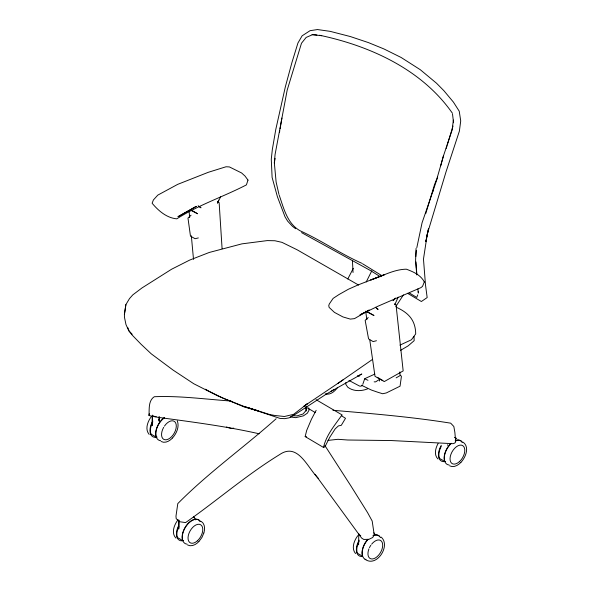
<?xml version="1.0" encoding="UTF-8"?>
<svg xmlns="http://www.w3.org/2000/svg" width="591" height="591" viewBox="0 0 591 591"><rect width="100%" height="100%" fill="white"/><g stroke="black" fill="none" stroke-linecap="round" stroke-linejoin="round"><path stroke-width="0.89" d="M418.302 293.143L418.317 291.341M152.242 425.106L152.36 415.466M152.219 425.66L152.36 415.591M178.696 529.122L178.829 519.977M358.611 544.821L358.767 533.754A3.383 1.95 0 0 0 360.746 535.527M416.057 248.419L415.591 260.424L416.744 274.911M345.853 382.584L345.75 384.239L347.737 387.179C353.352 391.515 361.204 391.382 367.572 388.871M278.982 194.454L276.123 182.072L274.342 162.88L275.074 154.51L287.16 90.194L301.491 43.224L306.16 37.418L312.573 34.677L316.902 35.017M453.356 120.076L452.152 129.917L443.634 155.367L436.993 178.445L434.584 184.436L425.712 213.691M362.771 384.364L364.721 378.698L374.79 374.103M343.186 379.791L303.981 406.209L307.497 403.623L293.609 414.335L284.419 416.5L274.926 415.495L269.607 414.49L244.438 406.571L258.74 411.026L244.275 406.985L217.806 395.904L193.811 383.773L173.06 370.069L151.252 353.832L141.05 344.228L132.325 335.237L128.794 330.761L125.986 324.592L124.479 317.374L124.398 314.538L125.883 304.624L129.466 298.632L132.798 294.872L141.995 287.935L171.589 269.23L189.652 260.099L209.28 252.453L241.904 243.861L267.272 240.596L274.926 240.751L281.959 242.347L297.184 249.816L358.626 285.084M124.398 314.538L125.883 304.624M453.031 126.016L447.232 144.994M153.202 416.552L149.006 415.48L149.294 413.744M274.342 162.88L275.096 158.395M279.491 132.399L279.794 130.604M280.09 128.816L281.907 118.052M416.3 250.377L415.835 256.59M416.81 247.74L422.055 222.822L432.361 192.858M425.742 241.601L426.096 239.88M426.451 238.166L428.549 228.591L425.756 241.586M323.506 447.446C326.188 435.272 334.462 425.675 341.413 415.717L345.513 418.31L341.295 425.313L338.444 425.889L335.208 428.83L329.712 437.37L324.917 446.84L323.506 447.446L305.163 436.579L306.67 430.47L311.435 419.27L316.17 410.317M203.888 532.883C205.092 529.048 205.033 523.759 201.228 521.395M440.709 165.768L443.486 155.596M446.168 148.444L446.966 145.859M433.476 189.364L432.656 192.001L437.658 177.145M203.843 533.023L201.893 537.507L198.982 541.437M217.724 202.698L218.618 200.113M417.734 294.85L416.758 297.436L409.474 293.04M394.788 304.69L398.186 297.14M371.865 270.715L366.206 281.981M217.436 203.274L220.635 196.796M347.781 278.974L353.307 268.336M438.116 443.464C435.552 447.993 433.683 454.878 437.953 458.963M395.889 306.411L403.431 294.887M332.881 410.272C372.227 413.67 411.676 416.899 450.689 423.171L453.836 426.495L454.863 432.353L455.691 441.743L454.775 443.051L453.016 443.686L391.397 440.554L347.737 440.007L337.949 439.305L327.939 440.406M151.481 416.433C147.765 421.22 144.647 429.162 149.161 434.407M177.957 519.895C174.197 524.712 170.962 533.052 175.941 538.113M337.638 387.364C334.949 391.264 330.251 395.409 325.183 393.85M357.873 535.594C354.164 540.381 351.047 548.322 355.553 553.568M394.729 298.699L393.067 300.723L395.379 298.019M276.13 418.753C243.898 447.461 208.18 472.837 177.795 503.591L175.97 516.209L176.214 518.728L179.93 521.772L185.604 522.599C217.237 500.385 246.691 474.839 279.602 454.597C298.167 441.809 307.719 468.375 318.438 478.429M172.506 437.975C176.524 433.513 179.531 426.857 177.33 420.881M461.002 462.28C465.619 457.382 469.771 447.247 463.241 442.238M172.402 438.086C169.691 441.041 165.081 443.634 161.129 441.521M198.879 541.548C196.168 544.51 191.558 547.103 187.606 544.991M460.899 462.391C458.18 465.353 453.57 467.946 449.625 465.834M341.413 415.717L342.182 414.978L316.037 399.656M191.048 215.235L187.975 218.057L190.472 236.141L195.074 238.712L198.347 237.922M368.223 317.552L365.164 320.352L368.562 338.879L373.106 341.583L376.467 340.734M372.544 359.387L337.609 383.611M400.587 350.337L408.204 345.824L414.173 340.66L414.003 336.434M396.14 377.856L400.085 375.58L399.871 371.909M359.468 375.145L361.818 374.014L326.55 393.938L296.084 413.84L289.095 417.859L284.714 418.664L279.994 418.406L249.173 408.13M379.548 379.37L375.595 381.875L374.147 381.845M362.431 385.465L360.791 386.211L359.476 386.034L348.941 380.427M399.885 345.151L411.447 339.781L415.702 333.908C415.525 320.1 408.344 312.75 396.591 307.379M233.733 428.135L231.406 428.482L226.405 426.99M357.991 375.846L359.616 375.876L357.791 375.654M292.006 415.739L296.992 415.879L303.072 413.988L306.249 410.243L305.813 407.827M231.103 401.03C205.572 399.287 179.812 395.63 154.273 396.731C148.193 400.683 149.383 409.142 149.006 415.48M305.163 436.579L306.515 436.734M312.048 34.61L321.726 35.726M290.351 416.973L295.707 417.66L303.412 415.85L307.379 413.161L309.019 410.176L308.709 407.82M154.812 416.884C189.704 421.671 224.765 425.993 259.161 433.787M319.495 35.224C370.269 45.95 421.915 69.516 452.344 113.132M244.223 406.505L223.568 398.43L210.012 391.73M364.736 378.905L367.994 380.286M361.729 263.239C340.49 253.775 321.29 240.404 300.125 230.785C287.211 223.605 283.702 208.224 279.262 195.296M361.456 385.243L371.281 389.994L377.767 392.239L382.68 393.746L386.307 392.941L400.055 386.189L401.415 376.452L400.58 375.233M190.383 210.078L197.608 213.757L192.415 210.699M376.519 308.546L378.151 309.381L375.411 307.276M365.659 311.176L374 315.513L366.981 311.538M301.521 232.595L370.417 270.523L380.308 276.691M205.402 389.196L209.214 391.338M217.591 201.738L219.143 202.632L222.09 248.7M377.294 377.324L382.872 380.545M365.016 559.234C376.578 567.981 391.094 545.552 381.143 537.093M150.941 434.067L156.201 437.111M394.485 303.892L396.029 304.793L403.165 370.919L384.261 381.579L375.004 376.312L369.752 339.795M305.71 406.933L315.173 412.496M382.059 275.768L362.475 263.704M407.576 293.313L421.376 301.513L427.167 297.569L425.49 284.847L423.474 259.08L427.33 233.859L446.02 171.878L459.392 131.076L460.721 120.904L459.229 111.189L453.415 102.103L443.871 90.674L436.535 83.242L420.304 69.723L401.171 57.504L383.869 48.913L368.452 42.611L350.352 36.553L330.17 31.353L317.493 29.55L310.068 30.68L302.119 35.822L297.938 43.01L291.939 62.491L285.313 86.973L275.812 129.318L272.34 149.442L271.276 159.267L272.104 177.411L277.423 196.773L285.002 216.779L287.61 221.093L292.53 226.383L295.633 228.739M198.753 206.355L201.021 207.81L198.133 205.742M132.148 334.218L129.126 331.063L127.656 327.362M158.654 419.669L159.038 420.297M315.047 474.278L361.596 538.039L363.738 539.435L368.939 539.324L372.722 537.5L374.236 534.789L372.175 521.018L367.536 512.545L351.061 486.194L324.902 445.562M447.586 444.742L447.69 445.363M452.507 113.945L453.563 122.751M455.41 439.977L455.691 441.743M365.689 311.494L366.871 319.709M189.09 211.186L189.674 217.554M191.336 235.743L193.508 259.383M416.337 268.159L415.916 261.953M416.492 269.924L416.877 274.35M417.896 288.91L418.184 292.405M379.363 378.314L379.525 381.069M352.428 260.542L353.049 272.481M306.086 406.49L306.16 411.026M159.156 417.135L159.193 421.22M159.149 416.507L159.193 421.051M362.313 556.478A13.623 7.86 -60 0 1 359.188 540.144M371.628 544.208A10.439 6.028 -60 0 1 382.584 543.779A10.439 6.028 -60 0 1 374.037 558.591A10.439 6.028 -60 0 1 368.932 548.884M369.464 547.65A10.439 6.028 -60 0 1 370.83 545.294M373.084 535.69A13.623 7.86 -60 0 1 379.466 536.259M365.962 559.647A13.623 7.86 -60 0 1 368.141 539.295M373.793 532.838A13.623 7.86 -60.1 0 1 374.797 533.954M359.077 541.26A13.623 7.86 -60.1 0 0 357.348 553.213L362.593 556.271A13.623 7.853 -60.2 0 1 367.794 539.332M373.172 535.409A13.623 7.853 -60.2 0 1 379.592 536.399M379.688 536.502A13.623 7.853 -60.2 0 1 380.043 536.983M380.264 537.33A13.623 7.853 -60.2 0 1 380.397 537.581M157.11 437.096A13.623 7.86 -60 0 1 152.796 420.984M164.431 426.133A10.439 6.028 -60 0 1 176.192 424.626A10.439 6.028 -60 0 1 166.706 439.704A10.439 6.028 -60 0 1 163.707 427.286M160.619 440.694A13.623 7.86 -60 0 1 155.987 431.563A13.623 7.86 -60 0 1 164.18 417.985M156.216 416.522A3.383 1.95 0 0 1 152.508 415.133M150.956 434.053A13.623 7.86 -60.1 0 1 152.788 421.908M156.223 437.089A13.623 7.853 -60.2 0 1 164.401 417.534M333.945 389.343A10.439 6.028 -60 0 1 331.071 391.22M454.907 437.429A13.623 7.86 -60 0 1 455.742 438.042M445.607 461.408A13.623 7.86 -60 0 1 441.292 445.296M455.188 440.842A13.623 7.86 -60 0 1 462.265 442.216M449.116 464.999A13.623 7.86 -60 0 1 444.38 456.651A13.623 7.86 -60 0 1 451.435 443.287M454.797 437.325A13.623 7.86 -60.1 0 1 456.732 438.869M441.182 446.412A13.623 7.86 -60.1 0 0 439.453 458.365L444.691 461.423A13.623 7.853 -60.2 0 1 450.756 443.59M455.439 440.494A13.623 7.853 -60.2 0 1 462.288 442.363M193.722 517.199A13.623 7.86 -60 0 1 194.424 518.004M183.594 540.566A13.623 7.86 -60 0 1 178.445 526.02M187.096 544.156A13.623 7.86 -60 0 1 185.101 527.815A13.623 7.86 -60 0 1 200.253 521.373M193.567 516.911A13.623 7.86 -60.1 0 1 194.72 518.026M195.111 518.625A13.623 7.86 -60.1 0 1 195.651 519.866M178.778 526.352A13.623 7.86 -60.1 0 0 177.433 537.514L182.678 540.58A13.623 7.853 -60.2 0 1 187.546 524.01A13.623 7.853 -60.2 0 1 199.861 520.922M200.039 521.159A13.623 7.853 -60.2 0 1 200.275 521.513M178.814 520.686L178.718 528.568L178.822 520.752M247.991 180.1L246.403 184.887C223.575 196.722 198.62 204.878 176.798 218.84C166.692 217.99 158.344 210.706 152.123 203.238L153.394 199.957L157.79 195.126L177.692 184.362L208.305 172.299L226.043 166.765L229.397 166.928L241.601 172.964L245.014 176.059L247.991 180.1M424.316 281.973L422.513 286.376L420.918 287.632L378.439 306.012L359.978 314.863L369.22 310.053L354.511 318.623L350.308 319.103L342.891 316.909L334.432 312.38L329.143 307.416L328.751 305.621L329.305 303.959L333.125 298.396L338.998 294.54L348.402 289.243L358.257 284.862L384.689 274.586L370.72 279.971C382.325 276.1 393.872 269.393 406.312 269.186C413.205 271.712 420.851 275.051 424.316 281.973M196.286 206.362L178.076 216.646L196.286 206.362M459.333 461.734A10.439 6.028 -60 0 0 462.635 445.57A10.439 6.028 -60 0 0 450.29 456.518A10.439 6.028 -60 0 0 459.333 461.734M197.313 540.891A10.439 6.028 -60 0 0 200.622 524.727A10.439 6.028 -60 0 0 188.278 535.675A10.439 6.028 -60 0 0 197.313 540.891"/></g></svg>
